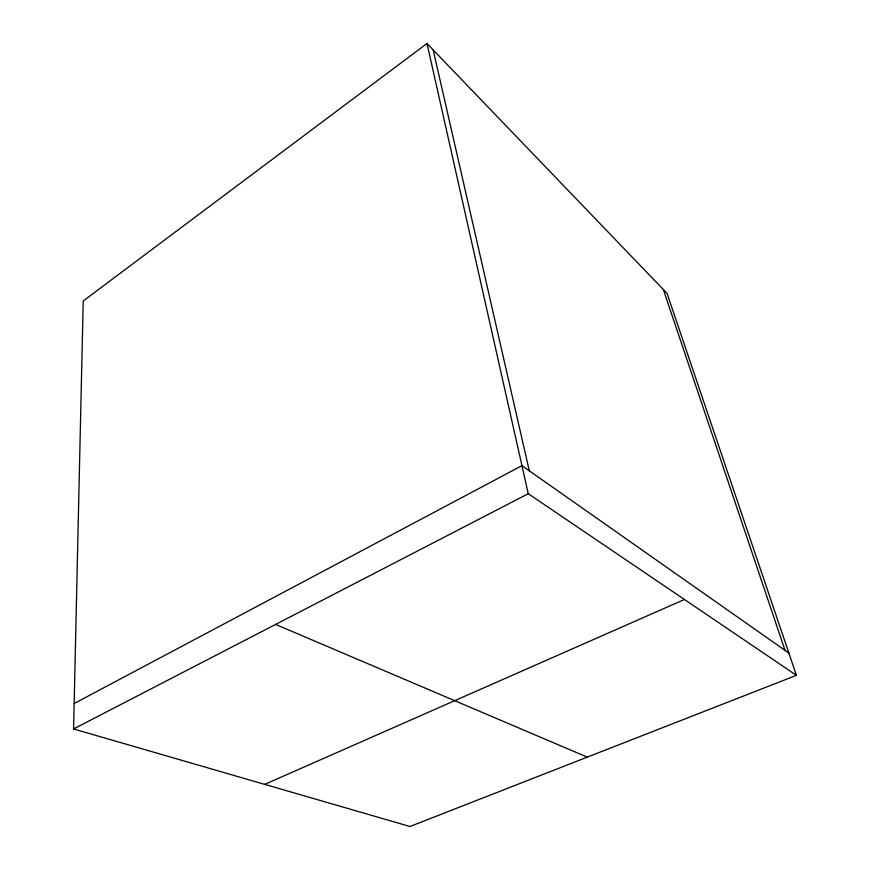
<?xml version="1.0" encoding="UTF-8"?>
<svg xmlns="http://www.w3.org/2000/svg" width="870" height="870" viewBox="0 0 870 870"><rect width="100%" height="100%" fill="white"/><g stroke="black" fill="none" stroke-linecap="round" stroke-linejoin="round"><path stroke-width="1.3" d="M73.58 728.951L83.226 300.987L426.996 43.5L667.051 293.397L796.42 675.327L409.977 826.5L73.58 728.951L528.264 493.714L796.42 675.327M74.157 703.515L521.946 465.657L788.883 653.087M264.697 784.37L684.429 599.484M275.627 624.421L587.283 757.139M663.332 289.525L785.023 650.379M433.184 49.938L529.297 470.822M426.996 43.5L528.264 493.714"/></g></svg>
